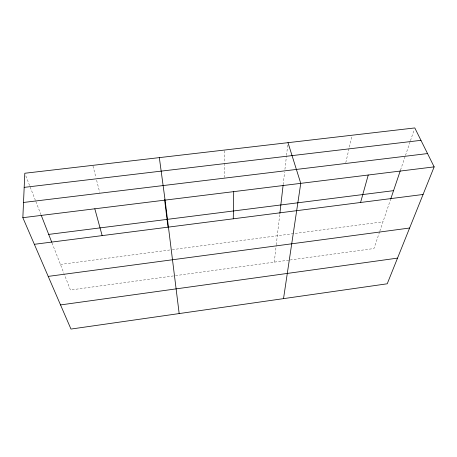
<?xml version="1.0" encoding="UTF-8"?>
<svg xmlns="http://www.w3.org/2000/svg" width="457" height="457" viewBox="0 0 457 457"><rect width="100%" height="100%" fill="white"/><g stroke="black" fill="none" stroke-linecap="round" stroke-linejoin="round"><path stroke-width="0.34" stroke-dasharray="2.29 1.71" d="M274.269 262.147L276.182 245.495M276.262 244.798L279.873 213.368M283.163 184.702L284.608 172.123M284.928 169.324L286.459 155.997M286.539 155.3L287.75 144.778M345.795 162.675L351.941 135.912M379.601 231.83L373.946 248.528L290.326 259.953M379.824 231.168L390.404 199.943M400.515 170.09L405.011 156.814M405.468 155.477L410.243 141.373M410.472 140.699L414.111 129.954M173.414 275.925L70.429 289.995L64.277 274.263M175.517 275.634L289.629 260.044M60.438 264.432L170.164 249.933M172.278 249.653L382.995 221.816M25.826 175.888L35.338 200.223M35.852 201.537L40.993 214.687M52.018 242.895L64.026 273.612M93 166.028L95.924 177.533M96.616 180.241L99.717 192.426M224.376 150.764L224.398 162.652M224.398 163.349L224.427 177.333"/><path stroke-width="0.69" d="M233.264 218.806L233.716 191.637M22.85 217.686L24.798 173.254L414.796 127.937L434.15 166.874L387.228 283.786L70.966 329.063L22.85 217.686L434.15 166.874M279.873 213.368L283.083 185.399M283.523 298.632L300.757 183.354L287.99 142.675M360.579 202.485L368.239 175.02M390.626 199.281L400.292 170.752M60.541 304.928L397.527 258.119M48.214 276.394L409.609 228.026M48.699 234.407L393.546 190.66M34.349 244.306L423.073 194.471M23.518 202.462L427.535 153.569M24.181 187.37L420.96 140.339M41.25 215.344L51.761 242.239M94.816 208.798L102.151 235.618M159.333 157.625L165.086 200.115L179.173 313.571M164.583 199.612L168.033 227.18"/></g></svg>
